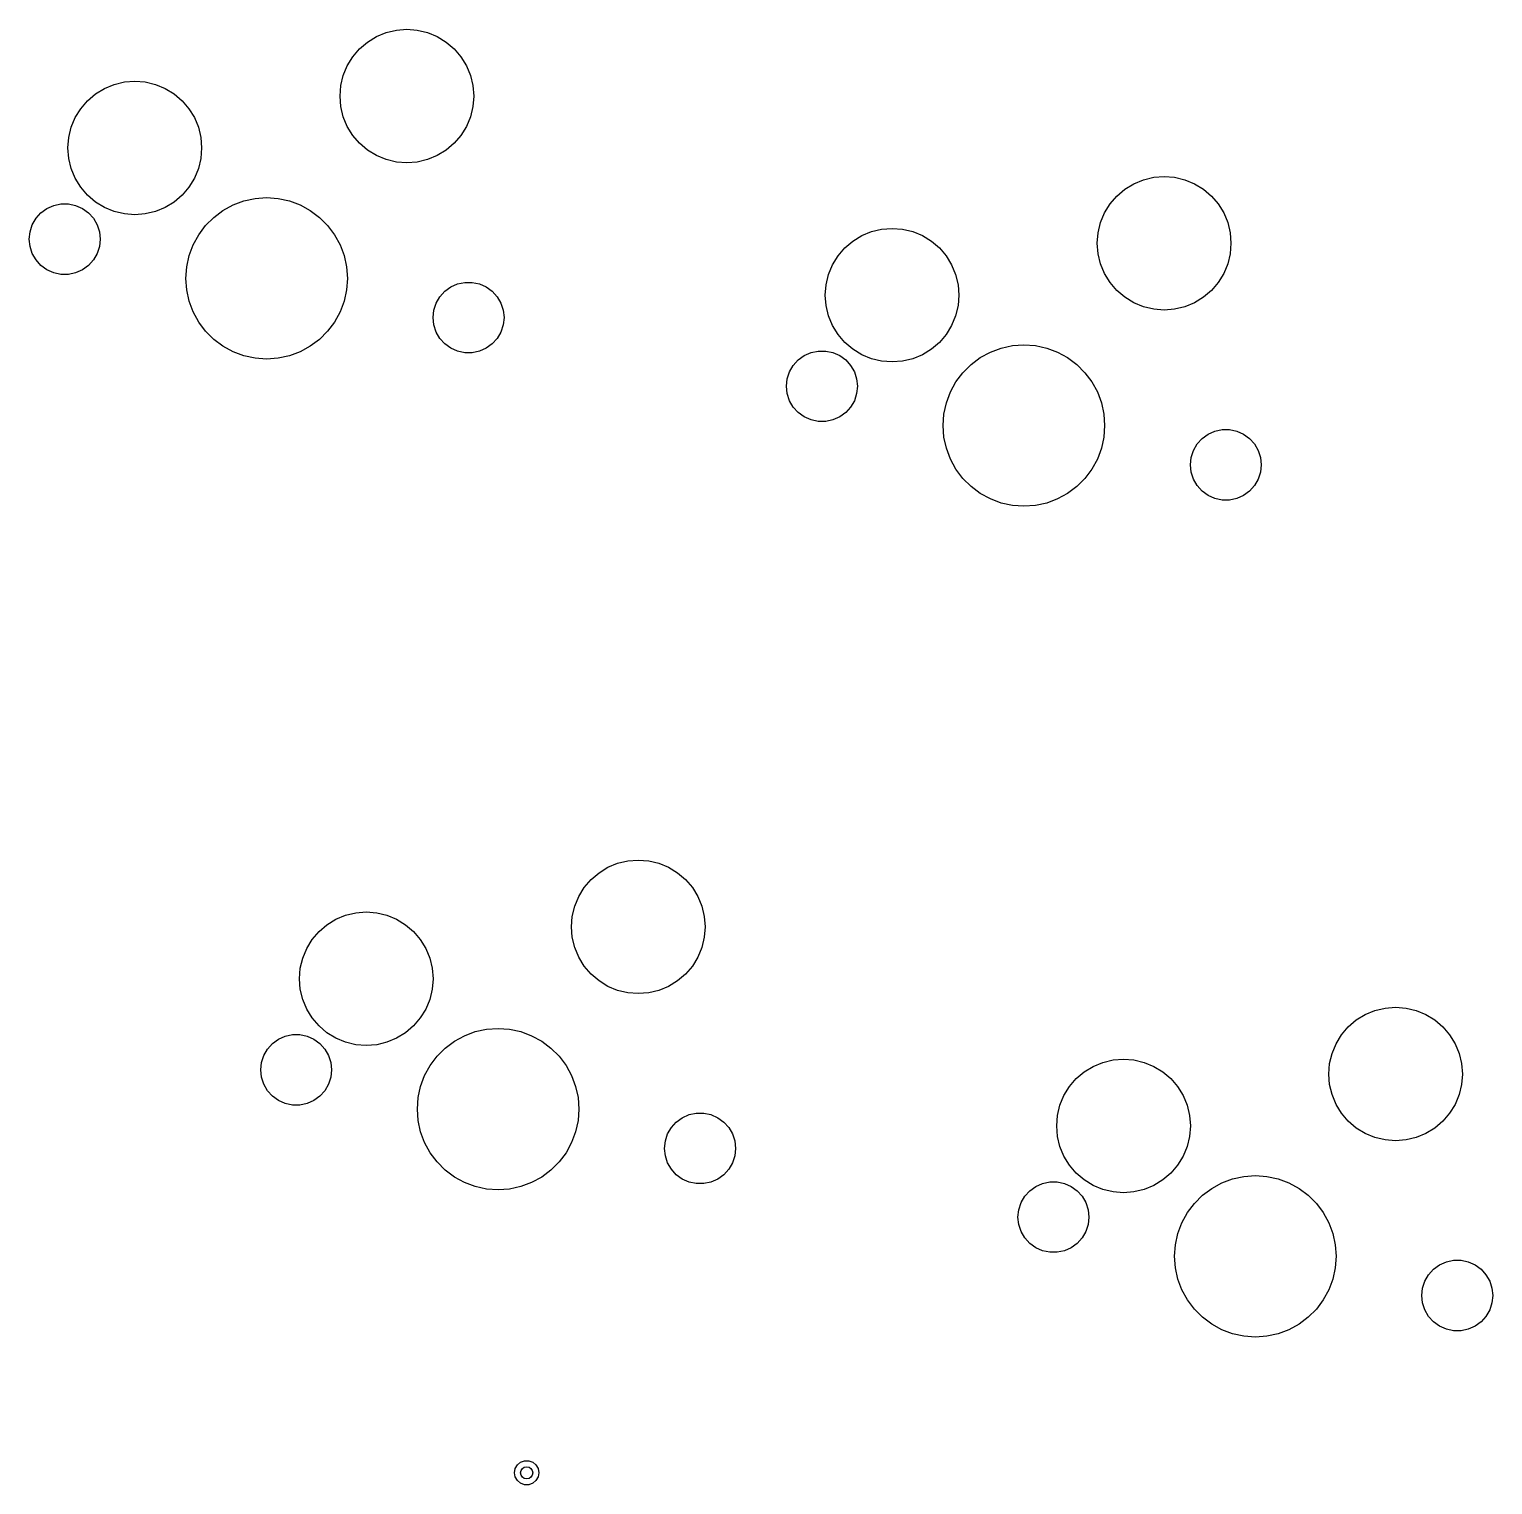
# Model space of a CAD drawing. Extents: x 101 to 518, y -308 to -134.
# Drawn here: x 186.53 to 222.67, y -230.79 to -194.85 of the extents above; entities that cross this region are included whole.
import ezdxf

# ---------------------------------------------------------------- set-up
doc = ezdxf.new("R2010")
doc.units = 0
doc.layers.add('BLACK', color=7, linetype='CONTINUOUS')

msp = doc.modelspace()

# ---------------------------------------------------------------- linework, layer by layer
at = {"layer": 'BLACK', "linetype": 'CONTINUOUS'}
for p, q in [((194.881884, -195.160488), (195.102646, -195.025205)), ((195.102646, -195.025205), (195.341852, -194.926123)), ((195.341852, -194.926123), (195.593613, -194.86568)), ((195.593613, -194.86568), (195.85173, -194.845366)), ((195.85173, -194.845366), (196.109847, -194.86568)), ((196.109847, -194.86568), (196.361608, -194.926123)), ((196.361608, -194.926123), (196.600814, -195.025205)), ((196.600814, -195.025205), (196.821576, -195.160488)), ((194.516852, -195.52552), (194.685004, -195.32864)), ((194.685004, -195.32864), (194.881884, -195.160488)), ((196.821576, -195.160488), (197.018456, -195.32864)), ((197.018456, -195.32864), (197.186608, -195.52552)), ((194.282487, -195.985488), (194.381569, -195.746282)), ((194.381569, -195.746282), (194.516852, -195.52552)), ((197.186608, -195.52552), (197.321891, -195.746282)), ((197.321891, -195.746282), (197.420973, -195.985488)), ((188.384658, -196.306901), (188.623864, -196.207819)), ((188.623864, -196.207819), (188.875625, -196.147376)), ((188.875625, -196.147376), (189.133742, -196.127062)), ((189.133742, -196.127062), (189.391859, -196.147376)), ((189.391859, -196.147376), (189.64362, -196.207819)), ((189.64362, -196.207819), (189.882826, -196.306901)), ((194.222044, -196.237249), (194.282487, -195.985488)), ((197.420973, -195.985488), (197.481416, -196.237249)), ((187.967016, -196.610336), (188.163896, -196.442184)), ((188.163896, -196.442184), (188.384658, -196.306901)), ((189.882826, -196.306901), (190.103588, -196.442184)), ((190.103588, -196.442184), (190.300468, -196.610336)), ((194.20173, -196.495366), (194.222044, -196.237249)), ((194.222044, -196.753483), (194.20173, -196.495366)), ((197.481416, -196.237249), (197.50173, -196.495366)), ((197.50173, -196.495366), (197.481416, -196.753483)), ((187.663581, -197.027978), (187.798864, -196.807216)), ((187.798864, -196.807216), (187.967016, -196.610336)), ((190.300468, -196.610336), (190.46862, -196.807216)), ((190.46862, -196.807216), (190.603903, -197.027978)), ((194.282487, -197.005244), (194.222044, -196.753483)), ((197.481416, -196.753483), (197.420973, -197.005244)), ((187.504056, -197.518945), (187.564499, -197.267184)), ((187.564499, -197.267184), (187.663581, -197.027978)), ((190.603903, -197.027978), (190.702985, -197.267184)), ((190.702985, -197.267184), (190.763428, -197.518945)), ((194.381569, -197.24445), (194.282487, -197.005244)), ((194.516852, -197.465212), (194.381569, -197.24445)), ((197.321891, -197.24445), (197.186608, -197.465212)), ((197.420973, -197.005244), (197.321891, -197.24445)), ((187.483742, -197.777062), (187.504056, -197.518945)), ((190.763428, -197.518945), (190.783742, -197.777062)), ((194.685004, -197.662092), (194.516852, -197.465212)), ((194.881884, -197.830244), (194.685004, -197.662092)), ((197.018456, -197.662092), (196.821576, -197.830244)), ((197.186608, -197.465212), (197.018456, -197.662092)), ((187.504056, -198.035179), (187.483742, -197.777062)), ((187.564499, -198.28694), (187.504056, -198.035179)), ((190.763428, -198.035179), (190.702985, -198.28694)), ((190.783742, -197.777062), (190.763428, -198.035179)), ((195.102646, -197.965527), (194.881884, -197.830244)), ((195.341852, -198.064609), (195.102646, -197.965527)), ((196.600814, -197.965527), (196.361608, -198.064609)), ((196.821576, -197.830244), (196.600814, -197.965527)), ((187.663581, -198.526146), (187.564499, -198.28694)), ((190.702985, -198.28694), (190.603903, -198.526146)), ((195.593613, -198.125052), (195.341852, -198.064609)), ((195.85173, -198.145366), (195.593613, -198.125052)), ((196.109847, -198.125052), (195.85173, -198.145366)), ((196.361608, -198.064609), (196.109847, -198.125052)), ((187.798864, -198.746908), (187.663581, -198.526146)), ((187.967016, -198.943788), (187.798864, -198.746908)), ((190.46862, -198.746908), (190.300468, -198.943788)), ((190.603903, -198.526146), (190.46862, -198.746908)), ((213.581882, -198.795399), (213.802644, -198.660116)), ((213.802644, -198.660116), (214.04185, -198.561034)), ((214.04185, -198.561034), (214.293611, -198.500591)), ((214.293611, -198.500591), (214.551728, -198.480277)), ((214.551728, -198.480277), (214.809845, -198.500591)), ((214.809845, -198.500591), (215.061606, -198.561034)), ((215.061606, -198.561034), (215.300812, -198.660116)), ((215.300812, -198.660116), (215.521574, -198.795399)), ((188.163896, -199.11194), (187.967016, -198.943788)), ((188.384658, -199.247223), (188.163896, -199.11194)), ((190.103588, -199.11194), (189.882826, -199.247223)), ((190.300468, -198.943788), (190.103588, -199.11194)), ((191.560791, -199.183662), (191.82734, -199.084244)), ((191.82734, -199.084244), (192.105325, -199.023772)), ((192.105325, -199.023772), (192.389087, -199.003477)), ((192.389087, -199.003477), (192.672849, -199.023772)), ((192.672849, -199.023772), (192.950834, -199.084244)), ((192.950834, -199.084244), (193.217383, -199.183662)), ((213.21685, -199.160431), (213.385002, -198.963551)), ((213.385002, -198.963551), (213.581882, -198.795399)), ((215.521574, -198.795399), (215.718454, -198.963551)), ((215.718454, -198.963551), (215.886606, -199.160431)), ((186.694531, -199.513755), (186.816932, -199.377815)), ((186.816932, -199.377815), (186.964921, -199.270295)), ((186.964921, -199.270295), (187.132031, -199.195893)), ((187.132031, -199.195893), (187.310959, -199.15786)), ((187.310959, -199.15786), (187.493883, -199.15786)), ((187.493883, -199.15786), (187.672811, -199.195893)), ((187.672811, -199.195893), (187.839921, -199.270295)), ((187.839921, -199.270295), (187.98791, -199.377815)), ((187.98791, -199.377815), (188.110311, -199.513755)), ((188.623864, -199.346305), (188.384658, -199.247223)), ((188.875625, -199.406748), (188.623864, -199.346305)), ((189.133742, -199.427062), (188.875625, -199.406748)), ((189.391859, -199.406748), (189.133742, -199.427062)), ((189.64362, -199.346305), (189.391859, -199.406748)), ((189.882826, -199.247223), (189.64362, -199.346305)), ((191.08336, -199.490488), (191.311103, -199.320002)), ((191.311103, -199.320002), (191.560791, -199.183662)), ((193.217383, -199.183662), (193.467071, -199.320002)), ((193.467071, -199.320002), (193.694814, -199.490488)), ((212.982485, -199.620399), (213.081567, -199.381193)), ((213.081567, -199.381193), (213.21685, -199.160431)), ((215.886606, -199.160431), (216.021889, -199.381193)), ((216.021889, -199.381193), (216.120971, -199.620399)), ((186.546542, -199.846144), (186.603069, -199.672172)), ((186.603069, -199.672172), (186.694531, -199.513755)), ((188.110311, -199.513755), (188.201773, -199.672172)), ((188.201773, -199.672172), (188.2583, -199.846144)), ((190.711712, -199.919393), (190.882198, -199.69165)), ((190.882198, -199.69165), (191.08336, -199.490488)), ((193.694814, -199.490488), (193.895976, -199.69165)), ((193.895976, -199.69165), (194.066462, -199.919393)), ((207.084656, -199.941812), (207.323862, -199.84273)), ((207.323862, -199.84273), (207.575623, -199.782287)), ((207.575623, -199.782287), (207.83374, -199.761973)), ((207.83374, -199.761973), (208.091857, -199.782287)), ((208.091857, -199.782287), (208.343618, -199.84273)), ((208.343618, -199.84273), (208.582824, -199.941812)), ((212.922042, -199.87216), (212.982485, -199.620399)), ((216.120971, -199.620399), (216.181414, -199.87216)), ((186.527421, -200.028067), (186.546542, -199.846144)), ((186.546542, -200.20999), (186.527421, -200.028067)), ((188.2583, -199.846144), (188.277421, -200.028067)), ((188.277421, -200.028067), (188.2583, -200.20999)), ((190.475954, -200.43563), (190.575372, -200.169081)), ((190.575372, -200.169081), (190.711712, -199.919393)), ((194.066462, -199.919393), (194.202802, -200.169081)), ((194.202802, -200.169081), (194.30222, -200.43563)), ((206.667014, -200.245247), (206.863894, -200.077095)), ((206.863894, -200.077095), (207.084656, -199.941812)), ((208.582824, -199.941812), (208.803586, -200.077095)), ((208.803586, -200.077095), (209.000466, -200.245247)), ((212.901728, -200.130277), (212.922042, -199.87216)), ((212.922042, -200.388394), (212.901728, -200.130277)), ((216.181414, -199.87216), (216.201728, -200.130277)), ((216.201728, -200.130277), (216.181414, -200.388394)), ((186.603069, -200.383962), (186.546542, -200.20999)), ((186.694531, -200.542379), (186.603069, -200.383962)), ((186.816932, -200.678319), (186.694531, -200.542379)), ((188.110311, -200.542379), (187.98791, -200.678319)), ((188.201773, -200.383962), (188.110311, -200.542379)), ((188.2583, -200.20999), (188.201773, -200.383962)), ((190.415482, -200.713615), (190.475954, -200.43563)), ((194.30222, -200.43563), (194.362692, -200.713615)), ((206.363579, -200.662889), (206.498862, -200.442127)), ((206.498862, -200.442127), (206.667014, -200.245247)), ((209.000466, -200.245247), (209.168618, -200.442127)), ((209.168618, -200.442127), (209.303901, -200.662889)), ((212.982485, -200.640155), (212.922042, -200.388394)), ((216.181414, -200.388394), (216.120971, -200.640155)), ((186.964921, -200.785839), (186.816932, -200.678319)), ((187.132031, -200.860241), (186.964921, -200.785839)), ((187.310959, -200.898274), (187.132031, -200.860241)), ((187.493883, -200.898274), (187.310959, -200.898274)), ((187.672811, -200.860241), (187.493883, -200.898274)), ((187.839921, -200.785839), (187.672811, -200.860241)), ((187.98791, -200.678319), (187.839921, -200.785839)), ((190.395187, -200.997377), (190.415482, -200.713615)), ((194.362692, -200.713615), (194.382987, -200.997377)), ((206.204054, -201.153856), (206.264497, -200.902095)), ((206.264497, -200.902095), (206.363579, -200.662889)), ((209.303901, -200.662889), (209.402983, -200.902095)), ((209.402983, -200.902095), (209.463426, -201.153856)), ((213.081567, -200.879361), (212.982485, -200.640155)), ((213.21685, -201.100123), (213.081567, -200.879361)), ((216.021889, -200.879361), (215.886606, -201.100123)), ((216.120971, -200.640155), (216.021889, -200.879361)), ((190.415482, -201.281139), (190.395187, -200.997377)), ((190.475954, -201.559124), (190.415482, -201.281139)), ((194.362692, -201.281139), (194.30222, -201.559124)), ((194.382987, -200.997377), (194.362692, -201.281139)), ((196.790264, -201.316435), (196.938253, -201.208915)), ((196.938253, -201.208915), (197.105363, -201.134513)), ((197.105363, -201.134513), (197.284291, -201.09648)), ((197.284291, -201.09648), (197.467215, -201.09648)), ((197.467215, -201.09648), (197.646143, -201.134513)), ((197.646143, -201.134513), (197.813253, -201.208915)), ((197.813253, -201.208915), (197.961242, -201.316435)), ((206.18374, -201.411973), (206.204054, -201.153856)), ((209.463426, -201.153856), (209.48374, -201.411973)), ((213.385002, -201.297003), (213.21685, -201.100123)), ((215.886606, -201.100123), (215.718454, -201.297003)), ((190.575372, -201.825673), (190.475954, -201.559124)), ((194.30222, -201.559124), (194.202802, -201.825673)), ((196.519874, -201.784764), (196.576401, -201.610792)), ((196.576401, -201.610792), (196.667863, -201.452375)), ((196.667863, -201.452375), (196.790264, -201.316435)), ((197.961242, -201.316435), (198.083643, -201.452375)), ((198.083643, -201.452375), (198.175105, -201.610792)), ((198.175105, -201.610792), (198.231632, -201.784764)), ((206.204054, -201.67009), (206.18374, -201.411973)), ((209.48374, -201.411973), (209.463426, -201.67009)), ((213.581882, -201.465155), (213.385002, -201.297003)), ((213.802644, -201.600438), (213.581882, -201.465155)), ((214.04185, -201.69952), (213.802644, -201.600438)), ((215.300812, -201.600438), (215.061606, -201.69952)), ((215.521574, -201.465155), (215.300812, -201.600438)), ((215.718454, -201.297003), (215.521574, -201.465155)), ((190.711712, -202.075361), (190.575372, -201.825673)), ((194.202802, -201.825673), (194.066462, -202.075361)), ((196.500753, -201.966687), (196.519874, -201.784764)), ((196.519874, -202.14861), (196.500753, -201.966687)), ((198.231632, -201.784764), (198.250753, -201.966687)), ((198.250753, -201.966687), (198.231632, -202.14861)), ((206.264497, -201.921851), (206.204054, -201.67009)), ((206.363579, -202.161057), (206.264497, -201.921851)), ((209.402983, -201.921851), (209.303901, -202.161057)), ((209.463426, -201.67009), (209.402983, -201.921851)), ((214.293611, -201.759963), (214.04185, -201.69952)), ((214.551728, -201.780277), (214.293611, -201.759963)), ((214.809845, -201.759963), (214.551728, -201.780277)), ((215.061606, -201.69952), (214.809845, -201.759963)), ((190.882198, -202.303104), (190.711712, -202.075361)), ((191.08336, -202.504266), (190.882198, -202.303104)), ((193.895976, -202.303104), (193.694814, -202.504266)), ((194.066462, -202.075361), (193.895976, -202.303104)), ((196.576401, -202.322582), (196.519874, -202.14861)), ((196.667863, -202.480999), (196.576401, -202.322582)), ((198.175105, -202.322582), (198.083643, -202.480999)), ((198.231632, -202.14861), (198.175105, -202.322582)), ((206.498862, -202.381819), (206.363579, -202.161057)), ((209.303901, -202.161057), (209.168618, -202.381819)), ((191.311103, -202.674752), (191.08336, -202.504266)), ((191.560791, -202.811092), (191.311103, -202.674752)), ((193.467071, -202.674752), (193.217383, -202.811092)), ((193.694814, -202.504266), (193.467071, -202.674752)), ((196.790264, -202.616939), (196.667863, -202.480999)), ((196.938253, -202.724459), (196.790264, -202.616939)), ((197.105363, -202.798861), (196.938253, -202.724459)), ((197.813253, -202.724459), (197.646143, -202.798861)), ((197.961242, -202.616939), (197.813253, -202.724459)), ((198.083643, -202.480999), (197.961242, -202.616939)), ((206.667014, -202.578699), (206.498862, -202.381819)), ((206.863894, -202.746851), (206.667014, -202.578699)), ((209.000466, -202.578699), (208.803586, -202.746851)), ((209.168618, -202.381819), (209.000466, -202.578699)), ((210.260789, -202.818573), (210.527338, -202.719155)), ((210.527338, -202.719155), (210.805323, -202.658683)), ((210.805323, -202.658683), (211.089085, -202.638388)), ((211.089085, -202.638388), (211.372847, -202.658683)), ((211.372847, -202.658683), (211.650832, -202.719155)), ((211.650832, -202.719155), (211.917381, -202.818573)), ((191.82734, -202.91051), (191.560791, -202.811092)), ((192.105325, -202.970982), (191.82734, -202.91051)), ((192.389087, -202.991277), (192.105325, -202.970982)), ((192.672849, -202.970982), (192.389087, -202.991277)), ((192.950834, -202.91051), (192.672849, -202.970982)), ((193.217383, -202.811092), (192.950834, -202.91051)), ((197.284291, -202.836894), (197.105363, -202.798861)), ((197.467215, -202.836894), (197.284291, -202.836894)), ((197.646143, -202.798861), (197.467215, -202.836894)), ((205.394529, -203.148666), (205.51693, -203.012726)), ((205.51693, -203.012726), (205.664919, -202.905206)), ((205.664919, -202.905206), (205.832029, -202.830804)), ((205.832029, -202.830804), (206.010957, -202.792771)), ((206.010957, -202.792771), (206.193881, -202.792771)), ((206.193881, -202.792771), (206.372809, -202.830804)), ((206.372809, -202.830804), (206.539919, -202.905206)), ((206.539919, -202.905206), (206.687908, -203.012726)), ((206.687908, -203.012726), (206.810309, -203.148666)), ((207.084656, -202.882134), (206.863894, -202.746851)), ((207.323862, -202.981216), (207.084656, -202.882134)), ((207.575623, -203.041659), (207.323862, -202.981216)), ((207.83374, -203.061973), (207.575623, -203.041659)), ((208.091857, -203.041659), (207.83374, -203.061973)), ((208.343618, -202.981216), (208.091857, -203.041659)), ((208.582824, -202.882134), (208.343618, -202.981216)), ((208.803586, -202.746851), (208.582824, -202.882134)), ((209.783358, -203.125399), (210.011101, -202.954913)), ((210.011101, -202.954913), (210.260789, -202.818573)), ((211.917381, -202.818573), (212.167069, -202.954913)), ((212.167069, -202.954913), (212.394812, -203.125399)), ((205.24654, -203.481055), (205.303067, -203.307083)), ((205.303067, -203.307083), (205.394529, -203.148666)), ((206.810309, -203.148666), (206.901771, -203.307083)), ((206.901771, -203.307083), (206.958298, -203.481055)), ((209.41171, -203.554304), (209.582196, -203.326561)), ((209.582196, -203.326561), (209.783358, -203.125399)), ((212.394812, -203.125399), (212.595974, -203.326561)), ((212.595974, -203.326561), (212.76646, -203.554304)), ((205.227419, -203.662978), (205.24654, -203.481055)), ((205.24654, -203.844901), (205.227419, -203.662978)), ((206.958298, -203.481055), (206.977419, -203.662978)), ((206.977419, -203.662978), (206.958298, -203.844901)), ((209.175952, -204.070541), (209.27537, -203.803992)), ((209.27537, -203.803992), (209.41171, -203.554304)), ((212.76646, -203.554304), (212.9028, -203.803992)), ((212.9028, -203.803992), (213.002218, -204.070541)), ((205.303067, -204.018873), (205.24654, -203.844901)), ((205.394529, -204.17729), (205.303067, -204.018873)), ((205.51693, -204.31323), (205.394529, -204.17729)), ((206.810309, -204.17729), (206.687908, -204.31323)), ((206.901771, -204.018873), (206.810309, -204.17729)), ((206.958298, -203.844901), (206.901771, -204.018873)), ((209.11548, -204.348526), (209.175952, -204.070541)), ((213.002218, -204.070541), (213.06269, -204.348526)), ((205.664919, -204.42075), (205.51693, -204.31323)), ((205.832029, -204.495152), (205.664919, -204.42075)), ((206.010957, -204.533185), (205.832029, -204.495152)), ((206.193881, -204.533185), (206.010957, -204.533185)), ((206.372809, -204.495152), (206.193881, -204.533185)), ((206.539919, -204.42075), (206.372809, -204.495152)), ((206.687908, -204.31323), (206.539919, -204.42075)), ((209.095185, -204.632288), (209.11548, -204.348526)), ((213.06269, -204.348526), (213.082985, -204.632288)), ((209.11548, -204.91605), (209.095185, -204.632288)), ((213.082985, -204.632288), (213.06269, -204.91605)), ((215.490262, -204.951346), (215.638251, -204.843826)), ((215.638251, -204.843826), (215.805361, -204.769424)), ((215.805361, -204.769424), (215.984289, -204.731391)), ((215.984289, -204.731391), (216.167213, -204.731391)), ((216.167213, -204.731391), (216.346141, -204.769424)), ((216.346141, -204.769424), (216.513251, -204.843826)), ((216.513251, -204.843826), (216.66124, -204.951346)), ((209.175952, -205.194035), (209.11548, -204.91605)), ((209.27537, -205.460584), (209.175952, -205.194035)), ((213.002218, -205.194035), (212.9028, -205.460584)), ((213.06269, -204.91605), (213.002218, -205.194035)), ((215.219872, -205.419675), (215.276399, -205.245703)), ((215.276399, -205.245703), (215.367861, -205.087286)), ((215.367861, -205.087286), (215.490262, -204.951346)), ((216.66124, -204.951346), (216.783641, -205.087286)), ((216.783641, -205.087286), (216.875103, -205.245703)), ((216.875103, -205.245703), (216.93163, -205.419675)), ((209.41171, -205.710272), (209.27537, -205.460584)), ((212.9028, -205.460584), (212.76646, -205.710272)), ((215.200751, -205.601598), (215.219872, -205.419675)), ((215.219872, -205.783521), (215.200751, -205.601598)), ((216.93163, -205.419675), (216.950751, -205.601598)), ((216.950751, -205.601598), (216.93163, -205.783521)), ((209.582196, -205.938015), (209.41171, -205.710272)), ((209.783358, -206.139177), (209.582196, -205.938015)), ((212.595974, -205.938015), (212.394812, -206.139177)), ((212.76646, -205.710272), (212.595974, -205.938015)), ((215.276399, -205.957493), (215.219872, -205.783521)), ((215.367861, -206.11591), (215.276399, -205.957493)), ((216.875103, -205.957493), (216.783641, -206.11591)), ((216.93163, -205.783521), (216.875103, -205.957493)), ((210.011101, -206.309663), (209.783358, -206.139177)), ((210.260789, -206.446003), (210.011101, -206.309663)), ((212.167069, -206.309663), (211.917381, -206.446003)), ((212.394812, -206.139177), (212.167069, -206.309663)), ((215.490262, -206.25185), (215.367861, -206.11591)), ((215.638251, -206.35937), (215.490262, -206.25185)), ((216.66124, -206.25185), (216.513251, -206.35937)), ((216.783641, -206.11591), (216.66124, -206.25185)), ((210.527338, -206.545421), (210.260789, -206.446003)), ((210.805323, -206.605893), (210.527338, -206.545421)), ((211.089085, -206.626188), (210.805323, -206.605893)), ((211.372847, -206.605893), (211.089085, -206.626188)), ((211.650832, -206.545421), (211.372847, -206.605893)), ((211.917381, -206.446003), (211.650832, -206.545421)), ((215.805361, -206.433772), (215.638251, -206.35937)), ((215.984289, -206.471805), (215.805361, -206.433772)), ((216.167213, -206.471805), (215.984289, -206.471805)), ((216.346141, -206.433772), (216.167213, -206.471805)), ((216.513251, -206.35937), (216.346141, -206.433772)), ((201.05694, -215.443577), (201.308701, -215.383134)), ((201.308701, -215.383134), (201.566818, -215.36282)), ((201.566818, -215.36282), (201.824935, -215.383134)), ((201.824935, -215.383134), (202.076696, -215.443577)), ((200.400092, -215.846094), (200.596972, -215.677942)), ((200.596972, -215.677942), (200.817734, -215.542659)), ((200.817734, -215.542659), (201.05694, -215.443577)), ((202.076696, -215.443577), (202.315902, -215.542659)), ((202.315902, -215.542659), (202.536664, -215.677942)), ((202.536664, -215.677942), (202.733544, -215.846094)), ((200.096657, -216.263736), (200.23194, -216.042974)), ((200.23194, -216.042974), (200.400092, -215.846094)), ((202.733544, -215.846094), (202.901696, -216.042974)), ((202.901696, -216.042974), (203.036979, -216.263736)), ((199.997575, -216.502942), (200.096657, -216.263736)), ((203.036979, -216.263736), (203.136061, -216.502942)), ((193.878984, -216.959638), (194.099746, -216.824355)), ((194.099746, -216.824355), (194.338952, -216.725273)), ((194.338952, -216.725273), (194.590713, -216.66483)), ((194.590713, -216.66483), (194.84883, -216.644516)), ((194.84883, -216.644516), (195.106947, -216.66483)), ((195.106947, -216.66483), (195.358708, -216.725273)), ((195.358708, -216.725273), (195.597914, -216.824355)), ((195.597914, -216.824355), (195.818676, -216.959638)), ((199.916818, -217.01282), (199.937132, -216.754703)), ((199.937132, -216.754703), (199.997575, -216.502942)), ((203.136061, -216.502942), (203.196504, -216.754703)), ((203.196504, -216.754703), (203.216818, -217.01282)), ((193.513952, -217.32467), (193.682104, -217.12779)), ((193.682104, -217.12779), (193.878984, -216.959638)), ((195.818676, -216.959638), (196.015556, -217.12779)), ((196.015556, -217.12779), (196.183708, -217.32467)), ((199.937132, -217.270937), (199.916818, -217.01282)), ((203.216818, -217.01282), (203.196504, -217.270937)), ((193.279587, -217.784638), (193.378669, -217.545432)), ((193.378669, -217.545432), (193.513952, -217.32467)), ((196.183708, -217.32467), (196.318991, -217.545432)), ((196.318991, -217.545432), (196.418073, -217.784638)), ((199.997575, -217.522698), (199.937132, -217.270937)), ((200.096657, -217.761904), (199.997575, -217.522698)), ((203.136061, -217.522698), (203.036979, -217.761904)), ((203.196504, -217.270937), (203.136061, -217.522698)), ((193.219144, -218.036399), (193.279587, -217.784638)), ((196.418073, -217.784638), (196.478516, -218.036399)), ((200.23194, -217.982666), (200.096657, -217.761904)), ((203.036979, -217.761904), (202.901696, -217.982666)), ((193.19883, -218.294516), (193.219144, -218.036399)), ((196.478516, -218.036399), (196.49883, -218.294516)), ((200.400092, -218.179546), (200.23194, -217.982666)), ((200.596972, -218.347698), (200.400092, -218.179546)), ((202.733544, -218.179546), (202.536664, -218.347698)), ((202.901696, -217.982666), (202.733544, -218.179546)), ((193.219144, -218.552633), (193.19883, -218.294516)), ((193.279587, -218.804394), (193.219144, -218.552633)), ((196.478516, -218.552633), (196.418073, -218.804394)), ((196.49883, -218.294516), (196.478516, -218.552633)), ((200.817734, -218.482981), (200.596972, -218.347698)), ((201.05694, -218.582063), (200.817734, -218.482981)), ((201.308701, -218.642506), (201.05694, -218.582063)), ((202.076696, -218.582063), (201.824935, -218.642506)), ((202.315902, -218.482981), (202.076696, -218.582063)), ((202.536664, -218.347698), (202.315902, -218.482981)), ((193.378669, -219.0436), (193.279587, -218.804394)), ((196.418073, -218.804394), (196.318991, -219.0436)), ((201.566818, -218.66282), (201.308701, -218.642506)), ((201.824935, -218.642506), (201.566818, -218.66282)), ((220.008699, -219.018045), (220.266816, -218.997731)), ((220.266816, -218.997731), (220.524933, -219.018045)), ((193.513952, -219.264362), (193.378669, -219.0436)), ((193.682104, -219.461242), (193.513952, -219.264362)), ((196.183708, -219.264362), (196.015556, -219.461242)), ((196.318991, -219.0436), (196.183708, -219.264362)), ((219.10009, -219.481005), (219.29697, -219.312853)), ((219.29697, -219.312853), (219.517732, -219.17757)), ((219.517732, -219.17757), (219.756938, -219.078488)), ((219.756938, -219.078488), (220.008699, -219.018045)), ((220.524933, -219.018045), (220.776694, -219.078488)), ((220.776694, -219.078488), (221.0159, -219.17757)), ((221.0159, -219.17757), (221.236662, -219.312853)), ((221.236662, -219.312853), (221.433542, -219.481005)), ((192.680009, -219.787749), (192.847119, -219.713347)), ((192.847119, -219.713347), (193.026047, -219.675314)), ((193.026047, -219.675314), (193.208971, -219.675314)), ((193.208971, -219.675314), (193.387899, -219.713347)), ((193.387899, -219.713347), (193.555009, -219.787749)), ((193.878984, -219.629394), (193.682104, -219.461242)), ((194.099746, -219.764677), (193.878984, -219.629394)), ((195.818676, -219.629394), (195.597914, -219.764677)), ((196.015556, -219.461242), (195.818676, -219.629394)), ((197.026191, -219.837456), (197.275879, -219.701116)), ((197.275879, -219.701116), (197.542428, -219.601698)), ((197.542428, -219.601698), (197.820413, -219.541226)), ((197.820413, -219.541226), (198.104175, -219.520931)), ((198.104175, -219.520931), (198.387937, -219.541226)), ((198.387937, -219.541226), (198.665922, -219.601698)), ((198.665922, -219.601698), (198.932471, -219.701116)), ((198.932471, -219.701116), (199.182159, -219.837456)), ((218.796655, -219.898647), (218.931938, -219.677885)), ((218.931938, -219.677885), (219.10009, -219.481005)), ((221.433542, -219.481005), (221.601694, -219.677885)), ((221.601694, -219.677885), (221.736977, -219.898647)), ((192.318157, -220.189626), (192.409619, -220.031209)), ((192.409619, -220.031209), (192.53202, -219.895269)), ((192.53202, -219.895269), (192.680009, -219.787749)), ((193.555009, -219.787749), (193.702998, -219.895269)), ((193.702998, -219.895269), (193.825399, -220.031209)), ((193.825399, -220.031209), (193.916861, -220.189626)), ((194.338952, -219.863759), (194.099746, -219.764677)), ((194.590713, -219.924202), (194.338952, -219.863759)), ((194.84883, -219.944516), (194.590713, -219.924202)), ((195.106947, -219.924202), (194.84883, -219.944516)), ((195.358708, -219.863759), (195.106947, -219.924202)), ((195.597914, -219.764677), (195.358708, -219.863759)), ((196.597286, -220.209104), (196.798448, -220.007942)), ((196.798448, -220.007942), (197.026191, -219.837456)), ((199.182159, -219.837456), (199.409902, -220.007942)), ((199.409902, -220.007942), (199.611064, -220.209104)), ((218.697573, -220.137853), (218.796655, -219.898647)), ((221.736977, -219.898647), (221.836059, -220.137853)), ((192.242509, -220.545521), (192.26163, -220.363598)), ((192.26163, -220.363598), (192.318157, -220.189626)), ((193.916861, -220.189626), (193.973388, -220.363598)), ((193.973388, -220.363598), (193.992509, -220.545521)), ((196.29046, -220.686535), (196.4268, -220.436847)), ((196.4268, -220.436847), (196.597286, -220.209104)), ((199.611064, -220.209104), (199.78155, -220.436847)), ((199.78155, -220.436847), (199.91789, -220.686535)), ((212.799744, -220.459266), (213.03895, -220.360184)), ((213.03895, -220.360184), (213.290711, -220.299741)), ((213.290711, -220.299741), (213.548828, -220.279427)), ((213.548828, -220.279427), (213.806945, -220.299741)), ((213.806945, -220.299741), (214.058706, -220.360184)), ((214.058706, -220.360184), (214.297912, -220.459266)), ((218.616816, -220.647731), (218.63713, -220.389614)), ((218.63713, -220.389614), (218.697573, -220.137853)), ((221.836059, -220.137853), (221.896502, -220.389614)), ((221.896502, -220.389614), (221.916816, -220.647731)), ((192.26163, -220.727444), (192.242509, -220.545521)), ((192.318157, -220.901416), (192.26163, -220.727444)), ((193.973388, -220.727444), (193.916861, -220.901416)), ((193.992509, -220.545521), (193.973388, -220.727444)), ((196.191042, -220.953084), (196.29046, -220.686535)), ((199.91789, -220.686535), (200.017308, -220.953084)), ((212.21395, -220.959581), (212.382102, -220.762701)), ((212.382102, -220.762701), (212.578982, -220.594549)), ((212.578982, -220.594549), (212.799744, -220.459266)), ((214.297912, -220.459266), (214.518674, -220.594549)), ((214.518674, -220.594549), (214.715554, -220.762701)), ((214.715554, -220.762701), (214.883706, -220.959581)), ((218.63713, -220.905848), (218.616816, -220.647731)), ((221.916816, -220.647731), (221.896502, -220.905848)), ((192.409619, -221.059833), (192.318157, -220.901416)), ((192.53202, -221.195773), (192.409619, -221.059833)), ((193.825399, -221.059833), (193.702998, -221.195773)), ((193.916861, -220.901416), (193.825399, -221.059833)), ((196.13057, -221.231069), (196.191042, -220.953084)), ((200.017308, -220.953084), (200.07778, -221.231069)), ((212.078667, -221.180343), (212.21395, -220.959581)), ((214.883706, -220.959581), (215.018989, -221.180343)), ((218.697573, -221.157609), (218.63713, -220.905848)), ((218.796655, -221.396815), (218.697573, -221.157609)), ((221.836059, -221.157609), (221.736977, -221.396815)), ((221.896502, -220.905848), (221.836059, -221.157609)), ((192.680009, -221.303293), (192.53202, -221.195773)), ((192.847119, -221.377695), (192.680009, -221.303293)), ((193.026047, -221.415728), (192.847119, -221.377695)), ((193.208971, -221.415728), (193.026047, -221.415728)), ((193.387899, -221.377695), (193.208971, -221.415728)), ((193.555009, -221.303293), (193.387899, -221.377695)), ((193.702998, -221.195773), (193.555009, -221.303293)), ((196.110275, -221.514831), (196.13057, -221.231069)), ((196.13057, -221.798593), (196.110275, -221.514831)), ((200.07778, -221.231069), (200.098075, -221.514831)), ((200.098075, -221.514831), (200.07778, -221.798593)), ((211.919142, -221.67131), (211.979585, -221.419549)), ((211.979585, -221.419549), (212.078667, -221.180343)), ((215.018989, -221.180343), (215.118071, -221.419549)), ((215.118071, -221.419549), (215.178514, -221.67131)), ((218.931938, -221.617577), (218.796655, -221.396815)), ((221.736977, -221.396815), (221.601694, -221.617577)), ((196.191042, -222.076578), (196.13057, -221.798593)), ((200.07778, -221.798593), (200.017308, -222.076578)), ((202.382951, -221.969829), (202.505352, -221.833889)), ((202.505352, -221.833889), (202.653341, -221.726369)), ((202.653341, -221.726369), (202.820451, -221.651967)), ((202.820451, -221.651967), (202.999379, -221.613934)), ((202.999379, -221.613934), (203.182303, -221.613934)), ((203.182303, -221.613934), (203.361231, -221.651967)), ((203.361231, -221.651967), (203.528341, -221.726369)), ((203.528341, -221.726369), (203.67633, -221.833889)), ((203.67633, -221.833889), (203.798731, -221.969829)), ((211.898828, -221.929427), (211.919142, -221.67131)), ((215.178514, -221.67131), (215.198828, -221.929427)), ((219.10009, -221.814457), (218.931938, -221.617577)), ((219.29697, -221.982609), (219.10009, -221.814457)), ((221.433542, -221.814457), (221.236662, -221.982609)), ((221.601694, -221.617577), (221.433542, -221.814457)), ((196.29046, -222.343127), (196.191042, -222.076578)), ((200.017308, -222.076578), (199.91789, -222.343127)), ((202.234962, -222.302218), (202.291489, -222.128246)), ((202.291489, -222.128246), (202.382951, -221.969829)), ((203.798731, -221.969829), (203.890193, -222.128246)), ((203.890193, -222.128246), (203.94672, -222.302218)), ((211.919142, -222.187544), (211.898828, -221.929427)), ((211.979585, -222.439305), (211.919142, -222.187544)), ((215.178514, -222.187544), (215.118071, -222.439305)), ((215.198828, -221.929427), (215.178514, -222.187544)), ((219.517732, -222.117892), (219.29697, -221.982609)), ((219.756938, -222.216974), (219.517732, -222.117892)), ((220.008699, -222.277417), (219.756938, -222.216974)), ((220.776694, -222.216974), (220.524933, -222.277417)), ((221.0159, -222.117892), (220.776694, -222.216974)), ((221.236662, -221.982609), (221.0159, -222.117892)), ((196.4268, -222.592815), (196.29046, -222.343127)), ((196.597286, -222.820558), (196.4268, -222.592815)), ((199.78155, -222.592815), (199.611064, -222.820558)), ((199.91789, -222.343127), (199.78155, -222.592815)), ((202.215841, -222.484141), (202.234962, -222.302218)), ((202.234962, -222.666064), (202.215841, -222.484141)), ((203.94672, -222.302218), (203.965841, -222.484141)), ((203.965841, -222.484141), (203.94672, -222.666064)), ((212.078667, -222.678511), (211.979585, -222.439305)), ((215.118071, -222.439305), (215.018989, -222.678511)), ((220.266816, -222.297731), (220.008699, -222.277417)), ((220.524933, -222.277417), (220.266816, -222.297731)), ((196.798448, -223.02172), (196.597286, -222.820558)), ((199.611064, -222.820558), (199.409902, -223.02172)), ((202.291489, -222.840036), (202.234962, -222.666064)), ((202.382951, -222.998453), (202.291489, -222.840036)), ((203.890193, -222.840036), (203.798731, -222.998453)), ((203.94672, -222.666064), (203.890193, -222.840036)), ((212.21395, -222.899273), (212.078667, -222.678511)), ((212.382102, -223.096153), (212.21395, -222.899273)), ((214.883706, -222.899273), (214.715554, -223.096153)), ((215.018989, -222.678511), (214.883706, -222.899273)), ((197.026191, -223.192206), (196.798448, -223.02172)), ((197.275879, -223.328546), (197.026191, -223.192206)), ((197.542428, -223.427964), (197.275879, -223.328546)), ((198.932471, -223.328546), (198.665922, -223.427964)), ((199.182159, -223.192206), (198.932471, -223.328546)), ((199.409902, -223.02172), (199.182159, -223.192206)), ((202.505352, -223.134393), (202.382951, -222.998453)), ((202.653341, -223.241913), (202.505352, -223.134393)), ((202.820451, -223.316315), (202.653341, -223.241913)), ((202.999379, -223.354348), (202.820451, -223.316315)), ((203.361231, -223.316315), (203.182303, -223.354348)), ((203.528341, -223.241913), (203.361231, -223.316315)), ((203.67633, -223.134393), (203.528341, -223.241913)), ((203.798731, -222.998453), (203.67633, -223.134393)), ((211.547117, -223.348258), (211.726045, -223.310225)), ((211.726045, -223.310225), (211.908969, -223.310225)), ((211.908969, -223.310225), (212.087897, -223.348258)), ((212.578982, -223.264305), (212.382102, -223.096153)), ((212.799744, -223.399588), (212.578982, -223.264305)), ((214.518674, -223.264305), (214.297912, -223.399588)), ((214.715554, -223.096153), (214.518674, -223.264305)), ((215.975877, -223.336027), (216.242426, -223.236609)), ((216.242426, -223.236609), (216.520411, -223.176137)), ((216.520411, -223.176137), (216.804173, -223.155842)), ((216.804173, -223.155842), (217.087935, -223.176137)), ((217.087935, -223.176137), (217.36592, -223.236609)), ((217.36592, -223.236609), (217.632469, -223.336027)), ((197.820413, -223.488436), (197.542428, -223.427964)), ((198.104175, -223.508731), (197.820413, -223.488436)), ((198.387937, -223.488436), (198.104175, -223.508731)), ((198.665922, -223.427964), (198.387937, -223.488436)), ((203.182303, -223.354348), (202.999379, -223.354348)), ((211.018155, -223.824537), (211.109617, -223.66612)), ((211.109617, -223.66612), (211.232018, -223.53018)), ((211.232018, -223.53018), (211.380007, -223.42266)), ((211.380007, -223.42266), (211.547117, -223.348258)), ((212.087897, -223.348258), (212.255007, -223.42266)), ((212.255007, -223.42266), (212.402996, -223.53018)), ((212.402996, -223.53018), (212.525397, -223.66612)), ((212.525397, -223.66612), (212.616859, -223.824537)), ((213.03895, -223.49867), (212.799744, -223.399588)), ((213.290711, -223.559113), (213.03895, -223.49867)), ((213.548828, -223.579427), (213.290711, -223.559113)), ((213.806945, -223.559113), (213.548828, -223.579427)), ((214.058706, -223.49867), (213.806945, -223.559113)), ((214.297912, -223.399588), (214.058706, -223.49867)), ((215.297284, -223.844015), (215.498446, -223.642853)), ((215.498446, -223.642853), (215.726189, -223.472367)), ((215.726189, -223.472367), (215.975877, -223.336027)), ((217.632469, -223.336027), (217.882157, -223.472367)), ((217.882157, -223.472367), (218.1099, -223.642853)), ((218.1099, -223.642853), (218.311062, -223.844015)), ((210.942507, -224.180432), (210.961628, -223.998509)), ((210.961628, -223.998509), (211.018155, -223.824537)), ((212.616859, -223.824537), (212.673386, -223.998509)), ((212.673386, -223.998509), (212.692507, -224.180432)), ((215.126798, -224.071758), (215.297284, -223.844015)), ((218.311062, -223.844015), (218.481548, -224.071758)), ((210.961628, -224.362355), (210.942507, -224.180432)), ((211.018155, -224.536327), (210.961628, -224.362355)), ((212.673386, -224.362355), (212.616859, -224.536327)), ((212.692507, -224.180432), (212.673386, -224.362355)), ((214.89104, -224.587995), (214.990458, -224.321446)), ((214.990458, -224.321446), (215.126798, -224.071758)), ((218.481548, -224.071758), (218.617888, -224.321446)), ((218.617888, -224.321446), (218.717306, -224.587995)), ((211.109617, -224.694744), (211.018155, -224.536327)), ((211.232018, -224.830684), (211.109617, -224.694744)), ((212.525397, -224.694744), (212.402996, -224.830684)), ((212.616859, -224.536327), (212.525397, -224.694744)), ((214.830568, -224.86598), (214.89104, -224.587995)), ((218.717306, -224.587995), (218.777778, -224.86598)), ((211.380007, -224.938204), (211.232018, -224.830684)), ((211.547117, -225.012606), (211.380007, -224.938204)), ((211.726045, -225.050639), (211.547117, -225.012606)), ((211.908969, -225.050639), (211.726045, -225.050639)), ((212.087897, -225.012606), (211.908969, -225.050639)), ((212.255007, -224.938204), (212.087897, -225.012606)), ((212.402996, -224.830684), (212.255007, -224.938204)), ((214.810273, -225.149742), (214.830568, -224.86598)), ((218.777778, -224.86598), (218.798073, -225.149742)), ((214.830568, -225.433504), (214.810273, -225.149742)), ((214.89104, -225.711489), (214.830568, -225.433504)), ((218.777778, -225.433504), (218.717306, -225.711489)), ((218.798073, -225.149742), (218.777778, -225.433504)), ((221.082949, -225.60474), (221.20535, -225.4688)), ((221.20535, -225.4688), (221.353339, -225.36128)), ((221.353339, -225.36128), (221.520449, -225.286878)), ((221.520449, -225.286878), (221.699377, -225.248845)), ((221.699377, -225.248845), (221.882301, -225.248845)), ((221.882301, -225.248845), (222.061229, -225.286878)), ((222.061229, -225.286878), (222.228339, -225.36128)), ((222.228339, -225.36128), (222.376328, -225.4688)), ((222.376328, -225.4688), (222.498729, -225.60474)), ((214.990458, -225.978038), (214.89104, -225.711489)), ((218.717306, -225.711489), (218.617888, -225.978038)), ((220.93496, -225.937129), (220.991487, -225.763157)), ((220.991487, -225.763157), (221.082949, -225.60474)), ((222.498729, -225.60474), (222.590191, -225.763157)), ((222.590191, -225.763157), (222.646718, -225.937129)), ((215.126798, -226.227726), (214.990458, -225.978038)), ((218.617888, -225.978038), (218.481548, -226.227726)), ((220.915839, -226.119052), (220.93496, -225.937129)), ((220.93496, -226.300975), (220.915839, -226.119052)), ((222.646718, -225.937129), (222.665839, -226.119052)), ((222.665839, -226.119052), (222.646718, -226.300975)), ((215.297284, -226.455469), (215.126798, -226.227726)), ((215.498446, -226.656631), (215.297284, -226.455469)), ((218.311062, -226.455469), (218.1099, -226.656631)), ((218.481548, -226.227726), (218.311062, -226.455469)), ((220.991487, -226.474947), (220.93496, -226.300975)), ((221.082949, -226.633364), (220.991487, -226.474947)), ((222.590191, -226.474947), (222.498729, -226.633364)), ((222.646718, -226.300975), (222.590191, -226.474947)), ((215.726189, -226.827117), (215.498446, -226.656631)), ((215.975877, -226.963457), (215.726189, -226.827117)), ((217.882157, -226.827117), (217.632469, -226.963457)), ((218.1099, -226.656631), (217.882157, -226.827117)), ((221.20535, -226.769304), (221.082949, -226.633364)), ((221.353339, -226.876824), (221.20535, -226.769304)), ((221.520449, -226.951226), (221.353339, -226.876824)), ((222.228339, -226.876824), (222.061229, -226.951226)), ((222.376328, -226.769304), (222.228339, -226.876824)), ((222.498729, -226.633364), (222.376328, -226.769304)), ((216.242426, -227.062875), (215.975877, -226.963457)), ((216.520411, -227.123347), (216.242426, -227.062875)), ((216.804173, -227.143642), (216.520411, -227.123347)), ((217.087935, -227.123347), (216.804173, -227.143642)), ((217.36592, -227.062875), (217.087935, -227.123347)), ((217.632469, -226.963457), (217.36592, -227.062875)), ((221.699377, -226.989259), (221.520449, -226.951226)), ((221.882301, -226.989259), (221.699377, -226.989259)), ((222.061229, -226.951226), (221.882301, -226.989259)), ((198.65974, -230.236503), (198.757646, -230.200869)), ((198.757646, -230.200869), (198.861834, -230.200869)), ((198.861834, -230.200869), (198.95974, -230.236503)), ((198.50974, -230.496311), (198.527832, -230.393705)), ((198.527832, -230.598917), (198.50974, -230.496311)), ((198.527832, -230.393705), (198.579927, -230.303475)), ((198.579927, -230.303475), (198.65974, -230.236503)), ((198.95974, -230.236503), (199.039553, -230.303475)), ((199.039553, -230.303475), (199.091648, -230.393705)), ((199.091648, -230.393705), (199.10974, -230.496311)), ((199.10974, -230.496311), (199.091648, -230.598917)), ((198.579927, -230.689147), (198.527832, -230.598917)), ((198.65974, -230.756119), (198.579927, -230.689147)), ((198.757646, -230.791753), (198.65974, -230.756119)), ((198.861834, -230.791753), (198.757646, -230.791753)), ((198.95974, -230.756119), (198.861834, -230.791753)), ((199.039553, -230.689147), (198.95974, -230.756119)), ((199.091648, -230.598917), (199.039553, -230.689147))]:
    msp.add_line(p, q, dxfattribs=at)
at = {"layer": 'BLACK'}
msp.add_circle((198.80974, -230.496311), 0.15, dxfattribs=at)

doc.saveas('drawing.dxf')
